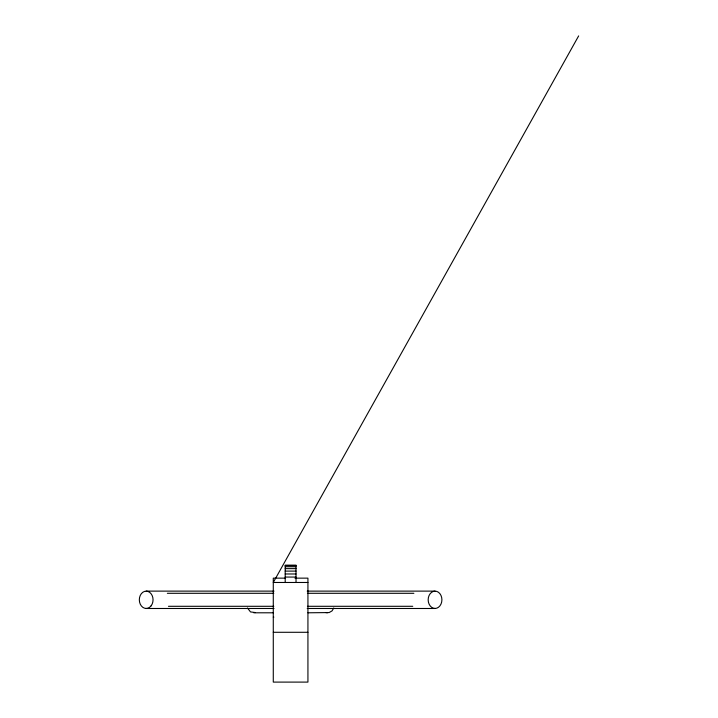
<?xml version="1.0" encoding="UTF-8"?>
<svg xmlns="http://www.w3.org/2000/svg" width="718" height="718" viewBox="0 0 718 718"><rect width="100%" height="100%" fill="white"/><g stroke="black" fill="none" stroke-linecap="round" stroke-linejoin="round"><path stroke-width="1.08" d="M333.753 607.984L332.057 610.892L329.122 612.571L307.932 612.795M578.654 35.9L273.28 582.477L307.932 582.477M247.459 607.984L250.519 611.924L255.491 612.571M285.199 565.56L296.022 565.56M285.199 566.744L296.022 566.744M285.199 568.638L296.022 568.638M285.199 571.106L296.022 571.106M285.199 573.978L296.022 573.978M285.199 577.066L296.022 577.066M285.576 578.143L273.28 578.143L273.28 682.1L307.932 682.1L307.932 578.143L294.945 578.143M146.185 591.12L274.007 591.12M307.214 591.12L435.027 591.12A8.652 6.866 -90 0 1 440.978 604.125A8.652 6.866 -90 0 1 429.086 604.125A8.652 6.866 -90 0 1 435.027 591.147M167.348 593.301L273.8 593.301M307.421 593.301L413.873 593.301M168.461 606.297L273.8 606.297M307.421 606.297L412.751 606.297M146.185 608.487L274.007 608.487M307.214 608.487L435.027 608.487M253.795 612.795L273.28 612.795M273.28 617.13L273.872 617.13M273.28 632.289L307.932 632.289M325.73 612.571L327.426 612.795M296.022 582.477L296.022 565.147L285.199 565.147L285.199 582.477M151.049 605.911A8.652 6.866 -90 0 0 147.962 591.444A8.652 6.866 -90 0 0 139.561 602.052A8.652 6.866 -90 0 0 151.049 605.911"/></g></svg>
